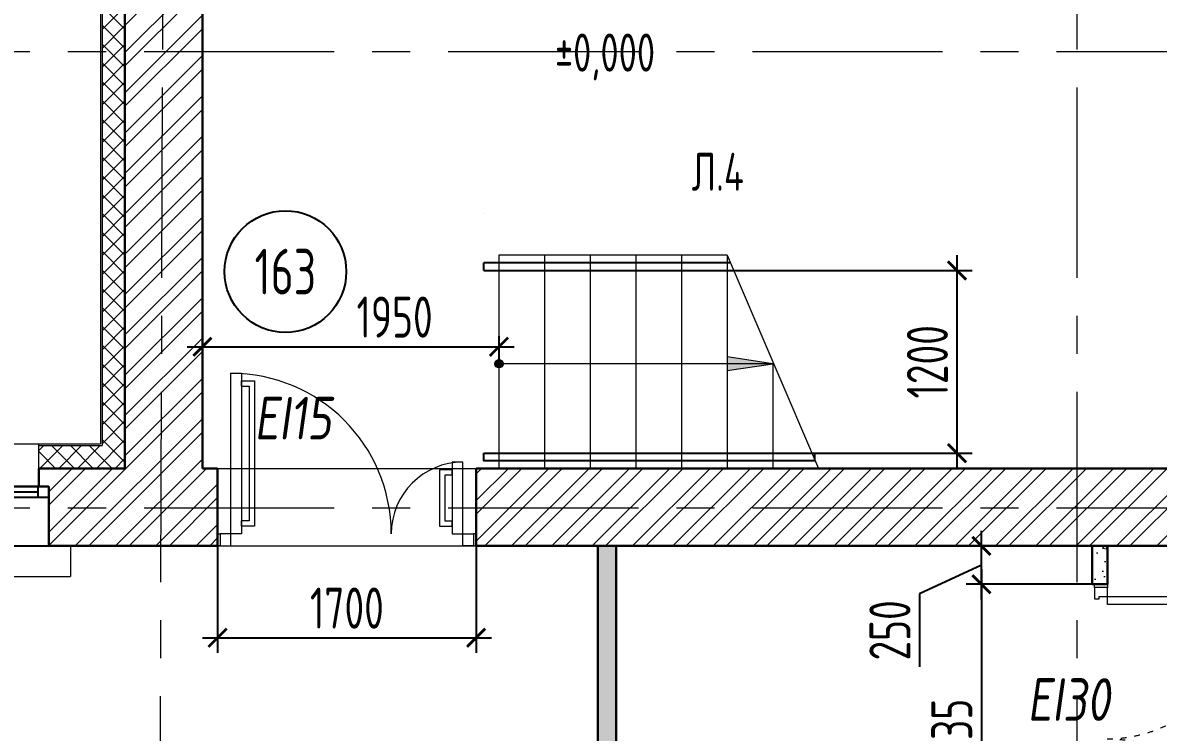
# Model space of a CAD drawing. Header units: millimetres. Extents: x -360149 to 9420325, y 0 to 292181.
# Drawn here: x -189165 to -181699, y 126126 to 130789 of the extents above; entities that cross this region are included whole.
import ezdxf
from ezdxf import colors
from ezdxf.entities.mleader import LeaderData, LeaderLine
from ezdxf.enums import TextEntityAlignment as Align
from ezdxf.math import Vec2, Vec3

# ---------------------------------------------------------------- set-up
doc = ezdxf.new("R2010")
doc.units = ezdxf.units.MM
doc.header["$MEASUREMENT"] = 0
doc.linetypes.add('ACAD_ISO03W100', pattern=[30, 12, -18])
doc.linetypes.add('CENTER', pattern=[2, 1.25, -0.25, 0.25, -0.25])
doc.layers.get('0').update_dxf_attribs({"color": 250, "lineweight": 9})
for name, color, linetype, lineweight in [('АР_Выноски АПР', 7, 'Continuous', 5), ('АР_Двери', 5, 'Continuous', 18), ('АР_Лестницы', 250, 'Continuous', 15), ('АР_Лестницы ограждение', 94, 'Continuous', 25), ('АР_Маркер экспликации', 239, 'Continuous', 13), ('АР_Навесной фасад', 5, 'Continuous', 5), ('АР_Номер помещения', 1, 'Continuous', 25), ('АР_Оси', 193, 'Continuous', 9), ('АР_Отметки', 250, 'Continuous', 15), ('АР_Перегородки газоблок', 165, 'Continuous', 30), ('АР_Перегородки газоблок_Штрих', 165, 'Continuous', 5), ('АР_Подоконники', 163, 'Continuous', 9), ('АР_Помещения_площадь', 19, 'Continuous', 9), ('АР_Размеры дверей', 15, 'Continuous', 0), ('АР_Сущ Несущая стена', 202, 'Continuous', 30), ('АР_тонкая линия', 250, 'Continuous', 0), ('АР_Утеплитель', 250, 'Continuous', 9), ('АР_Штриховка кирпич', 250, 'Continuous', 9)]:
    doc.layers.add(name, color=color, linetype=linetype, lineweight=lineweight)
doc.layers.add('АР_новое окно', color=160, linetype='Continuous')
doc.layers.add('АР_ПБ_Двери', color=7, linetype='Continuous', lineweight=15, true_color=0xdb0000)
doc.styles.add('ISOCPEUR', font='isocpeur.ttf', dxfattribs={"width": 0.7})
doc.styles.get("Standard").update_dxf_attribs({"font": 'isocpeur.ttf'})
doc.styles.add('Архитект', font='isocpeur.ttf', dxfattribs={"width": 0.8, "oblique": 8})
doc.dimstyles.new('R_100', dxfattribs={"dimtxt": 270, "dimasz": 120, "dimexe": 100, "dimexo": 0, "dimgap": 60, "dimtad": 1, "dimdec": 0, "dimrnd": 5, "dimzin": 0, "dimdsep": 46, "dimtxsty": 'ISOCPEUR', "dimblk": 'ARCHTICK', "dimcen": 0, "dimdle": 100, "dimclrd": 256, "dimclre": 256, "dimclrt": 256, "dimadec": 0, "dimazin": 0, "dimtfac": 2, "dimtdec": 0, "dimtofl": 0, "dimtmove": 1, "dimatfit": 3, "dimfxl": 1, "dimtvp": 3, "dimtolj": 1, "dimtzin": 0, "dimarcsym": 0})
pattern_1 = [(50, (0, 0), (215.17805, -18.82564), [22.5, -247.5]), (355, (0, 0), (-41.6254, 225.65764), [18, -198]), (100.45144, (17.93, -1.57), (173.55265, 206.832), [19.12206, -210.34263]), (46.1842, (0, 60), (320.1724, -49.65578), [33.75, -371.25]), (96.63564, (26.68, 55.86), (280.3986, 292.2356), [28.6831, -315.51413]), (351.18416, (0, 60), (280.3986, 292.2356), [27, -297]), (21, (30, 45), (179.07212, -120.78567), [22.5, -247.5]), (326, (30, 45), (72.9946, 217.54501), [18, -198]), (71.45144, (44.92, 34.93), (252.06671, 96.75935), [19.12206, -210.34263]), (37.5, (0, 0), (3.647957, 99.868156), [0, -195.6, 0, -201, 0, -198.75]), (7.5, (0, 0), (78.92086, 118.323514), [0, -114.6, 0, -191.1, 0, -75.75]), (327.5, (-66.9, 0), (160.14673, -6.766462), [0, -75, 0, -234, 0, -310.5]), (317.5, (-96.9, 0), (174.95585, 30.031495), [0, -97.5, 0, -155.4, 0, -220.5])]

# ---------------------------------------------------------------- blocks, each defined once
blk = doc.blocks.new('*U161')
at = {"layer": 'АР_новое окно', "lineweight": 20}
for p, q in [((0, 1310), (-70, 1310)), ((0, 0), (-70, 0))]:
    blk.add_line(p, q, dxfattribs=at)
at = {"layer": 'АР_новое окно'}
for p, q in [((-70, 1310), (-70, 0)), ((-70, 0), (-70, 1310)), ((0, 1310), (0, 0)), ((0, 1240), (-70, 1240)), ((-35, 1240), (-35, 70)), ((0, 70), (-70, 70))]:
    blk.add_line(p, q, dxfattribs=at)
blk = doc.blocks.new('*U44')
at = {"layer": 'АР_Номер помещения', "color": 7}
blk.add_circle((-346.8, -2951.1), 400, dxfattribs=at)
at = {"layer": 'АР_Помещения_площадь', "color": 7}
blk.add_line((5966, -4131.2), (5543.6, -4131.2), dxfattribs=at)
at = {"color": 7, "style": 'ISOCPEUR', "width": 0.7, "flags": 1}
blk.add_attdef('КАТЕГОРИЯ', (-499.2, -2092.2), '', height=250, dxfattribs=at)
at = {"layer": 'АР_Номер помещения', "color": 7, "style": 'ISOCPEUR', "width": 0.7}
blk.add_attdef('НОМЕР_ПОМЕЩЕНИЯ', text='', height=300, dxfattribs=at).set_placement((-346.8, -2951.1), align=Align.MIDDLE_CENTER)
at = {"layer": 'АР_Помещения_площадь', "color": 7, "lineweight": 30, "width": 0.7, "flags": 104}
blk.add_attdef('ИМЯ_ПОМЕЩЕНИЯ', text='', height=100, dxfattribs=at).set_placement((157.6, 1217.1), align=Align.MIDDLE_CENTER)
at = {"layer": 'АР_Помещения_площадь', "color": 7, "style": 'ISOCPEUR', "width": 0.7}
blk.add_attdef('ПЛОЩАДЬ_ПОМЕЩЕНИЯ', text='', height=200, dxfattribs=at).set_placement((5970.9, -3884.7), align=Align.MIDDLE_RIGHT)
blk = doc.blocks.new('_ArchTick')
at = {"color": 0, "linetype": 'ByBlock', "const_width": 0.15}
blk.add_lwpolyline([(-0.5, -0.5), (0.5, 0.5)], dxfattribs=at)
blk = doc.blocks.new('*D763')
at = {"layer": 'АР_Размеры дверей', "lineweight": -2, "ltscale": 100, "transparency": 16777216}
for p, q in [((-187883.9, 127350.7), (-187883.9, 126647.1)), ((-186183.9, 127350.7), (-186183.9, 126647.1)), ((-187983.9, 126747.1), (-186083.9, 126747.1))]:
    blk.add_line(p, q, dxfattribs=at)
at = {"layer": 'АР_Размеры дверей', "lineweight": -2, "ltscale": 100, "transparency": 16777216, "xscale": 120, "yscale": 120, "zscale": 120, "rotation": 180}
blk.add_blockref('_ArchTick', (-187883.9, 126747.1), dxfattribs=at)
at = {"layer": 'АР_Размеры дверей', "lineweight": -2, "ltscale": 100, "transparency": 16777216, "xscale": 120, "yscale": 120, "zscale": 120}
blk.add_blockref('_ArchTick', (-186183.9, 126747.1), dxfattribs=at)
at = {"layer": 'АР_Размеры дверей', "ltscale": 100, "transparency": 16777216, "insert": (-187033.9, 126942.1), "char_height": 270, "attachment_point": 5, "style": 'ISOCPEUR'}
blk.add_mtext('\\A1;1700', dxfattribs=at)
blk = doc.blocks.new('*D770')
at = {"layer": 'АР_Размеры дверей', "lineweight": -2, "ltscale": 100, "transparency": 16777216}
for p, q in [((-182861.6, 127198.8), (-182861.6, 124964.9)), ((-182133.9, 127098.8), (-182961.6, 127098.8)), ((-182153.9, 125064.9), (-182961.6, 125064.9))]:
    blk.add_line(p, q, dxfattribs=at)
at = {"layer": 'АР_Размеры дверей', "lineweight": -2, "ltscale": 100, "transparency": 16777216, "xscale": 120, "yscale": 120, "zscale": 120}
for p, rotation in [((-182861.6, 127098.8), 90), ((-182861.6, 125064.9), 270)]:
    blk.add_blockref('_ArchTick', p, dxfattribs=dict(at, rotation=rotation))
at = {"layer": 'АР_Размеры дверей', "ltscale": 100, "transparency": 16777216, "insert": (-183056.6, 126081.8), "char_height": 270, "attachment_point": 5, "rotation": 90, "style": 'ISOCPEUR'}
blk.add_mtext('\\A1;2035', dxfattribs=at)
blk = doc.blocks.new('двупольн.дв.2000')
at = {"layer": 'АР_Двери'}
for points in [[(0, 2017), (85, 2017), (85, 1995.7), (0, 1995.7), (0, 2017)], [(85, 1995.7), (0, 1995.7), (0, 1921.4), (31.9, 1921.4), (31.9, 1937.3), (85, 1937.3), (85, 1995.7)], [(85, 4.2), (0, 4.2), (0, 78.6), (31.9, 78.6), (31.9, 62.7), (85, 62.7), (85, 4.2)], [(0, -17), (85, -17), (85, 4.2), (0, 4.2), (0, -17)]]:
    blk.add_lwpolyline(points, dxfattribs=at)
for points in [[(85, 1937.3), (1022.3, 1937.3), (1022.3, 1884.3), (85, 1884.3)], [(85, 62.7), (1022.3, 62.7), (1022.3, 115.6), (85, 115.6)]]:
    blk.add_lwpolyline(points, close=True, dxfattribs=at)
at = {"layer": 'АР_Двери', "linetype": 'ACAD_ISO03W100', "ltscale": 3}
for centre, start, end in [((72.8, 1949.5), 270.73674, 359.26326), ((72.8, 50.4), 0.73674, 89.26326)]:
    blk.add_arc(centre, 949.6, start, end, dxfattribs=at)
blk = doc.blocks.new('_DotSmall')
at = {"color": 0, "linetype": 'ByBlock', "const_width": 0.5}
blk.add_lwpolyline([(-0.0625, 0, 1), (0.0625, 0, 1)], format="xyb", close=True, dxfattribs=at)
blk = doc.blocks.new('1700-2')
for points in [[(80, 1600), (0, 1600), (0, 1583), (80, 1583), (80, 1600)], [(0, 1583), (80, 1583), (80, 1513), (50, 1513), (50, 1513), (0, 1513), (0, 1583)], [(-385.9, 1443.1), (-420.9, 1443.1), (-420.9, 1358.3), (-50, 1358.3), (-50, 1443.1), (-85, 1443.1)], [(-385.9, 1443.1), (-385.9, 1393.3), (-85, 1393.3), (-85, 1443.1)], [(-969.5, 56.9), (-1004.5, 56.9), (-1004.5, 141.7), (-50, 141.7), (-50, 56.9), (-85, 56.9)], [(-969.5, 56.9), (-969.5, 106.7), (-85, 106.7), (-85, 56.9)], [(0, -83), (80, -83), (80, -13), (50, -13), (50, -13), (0, -13), (0, -83)], [(80, -100), (0, -100), (0, -83), (80, -83), (80, -100)]]:
    blk.add_lwpolyline(points)
for points in [[(-471.3, 1443.1), (0, 1443.1), (0, 1513), (-471.3, 1513)], [(0, -13), (-1054.7, -13), (-1054.7, 56.9), (0, 56.9)]]:
    blk.add_lwpolyline(points, close=True)
for centre, radius, start, end in [((0, 1513), 471.3, 180, 270), ((0, -13), 1054.7, 90, 180)]:
    blk.add_arc(centre, radius, start, end)
blk = doc.blocks.new('*D1081')
at = {"layer": 'АР_Размеры дверей', "lineweight": -2, "ltscale": 100, "transparency": 16777216}
for p, q in [((-182861.6, 126998.8), (-182861.6, 127450.7)), ((-182133.9, 127350.7), (-182961.6, 127350.7)), ((-182861.6, 127224.7), (-183268.4, 127035.3)), ((-182153.9, 127098.8), (-182961.6, 127098.8)), ((-183268.4, 127035.3), (-183268.4, 126556.2))]:
    blk.add_line(p, q, dxfattribs=at)
at = {"layer": 'АР_Размеры дверей', "lineweight": -2, "ltscale": 100, "transparency": 16777216, "xscale": 120, "yscale": 120, "zscale": 120}
for p, rotation in [((-182861.6, 127350.7), 90), ((-182861.6, 127098.8), 270)]:
    blk.add_blockref('_ArchTick', p, dxfattribs=dict(at, rotation=rotation))
at = {"layer": 'АР_Размеры дверей', "ltscale": 100, "transparency": 16777216, "insert": (-183463.4, 126795.7), "char_height": 270, "attachment_point": 5, "rotation": 90, "style": 'ISOCPEUR'}
blk.add_mtext('\\A1;250', dxfattribs=at)
blk = doc.blocks.new('*D1337')
at = {"layer": 'АР_Размеры дверей', "lineweight": -2, "ltscale": 100, "transparency": 16777216}
for p, q in [((-187983.9, 128609.5), (-187983.9, 128759.8)), ((-186033.9, 128729.6), (-186033.9, 128559.8)), ((-188083.9, 128659.8), (-185933.9, 128659.8))]:
    blk.add_line(p, q, dxfattribs=at)
at = {"layer": 'АР_Размеры дверей', "lineweight": -2, "ltscale": 100, "transparency": 16777216, "xscale": 120, "yscale": 120, "zscale": 120, "rotation": 180}
blk.add_blockref('_ArchTick', (-187983.9, 128659.8), dxfattribs=at)
at = {"layer": 'АР_Размеры дверей', "lineweight": -2, "ltscale": 100, "transparency": 16777216, "xscale": 120, "yscale": 120, "zscale": 120}
blk.add_blockref('_ArchTick', (-186033.9, 128659.8), dxfattribs=at)
at = {"layer": 'АР_Размеры дверей', "ltscale": 100, "transparency": 16777216, "insert": (-186720.2, 128854.8), "char_height": 270, "attachment_point": 5, "style": 'ISOCPEUR'}
blk.add_mtext('\\A1;1950', dxfattribs=at)
blk = doc.blocks.new('*U1338')
h = blk.add_hatch(color=256)
h.dxf.hatch_style = 1
h.paths.add_polyline_path([(-1500, 44.3), (-1500, -44.3), (-1800, 0)])
h = blk.add_hatch(color=256)
h.dxf.hatch_style = 1
edge = h.paths.add_edge_path()
edge.add_arc((0, 0), 27.6, 539.64, 899.64)
blk.add_line((-1800, 0), (0, 0))
blk.add_lwpolyline([(-1500, -44.3), (-1500, 44.3), (-1800, 0), (-1500, -44.3)])
blk.add_circle((0, 0), 27.6)
blk = doc.blocks.new('*D1487')
at = {"layer": 'АР_Размеры дверей', "lineweight": -2, "ltscale": 100, "transparency": 16777216}
for p, q in [((-183022.2, 127860.3), (-183022.2, 129261.1)), ((-184494.3, 129161.1), (-182922.2, 129161.1)), ((-183976.6, 127960.3), (-182922.2, 127960.3))]:
    blk.add_line(p, q, dxfattribs=at)
at = {"layer": 'АР_Размеры дверей', "lineweight": -2, "ltscale": 100, "transparency": 16777216, "xscale": 120, "yscale": 120, "zscale": 120}
for p, rotation in [((-183022.2, 129161.1), 90), ((-183022.2, 127960.3), 270)]:
    blk.add_blockref('_ArchTick', p, dxfattribs=dict(at, rotation=rotation))
at = {"layer": 'АР_Размеры дверей', "ltscale": 100, "transparency": 16777216, "insert": (-183217.2, 128560.7), "char_height": 270, "attachment_point": 5, "rotation": 90, "style": 'ISOCPEUR'}
blk.add_mtext('\\A1;1200', dxfattribs=at)

msp = doc.modelspace()

# ---------------------------------------------------------------- hatches: boundary and pattern name
at = {"layer": 'АР_Перегородки газоблок_Штрих', "ltscale": 100}
h = msp.add_hatch(dxfattribs=at)
h.set_pattern_fill('AR-CONC', color=256, scale=30)
h.set_pattern_definition(pattern_1)
h.paths.add_polyline_path([(-185264.44, 124600.68), (-185384.44, 124600.68), (-185384.44, 118400.68), (-185060.17, 118400.68), (-185060.17, 118520.68), (-185264.44, 118520.68), (-185264.44, 119927.17), (-183895.02, 119927.17), (-183375.02, 119927.17), (-182233.92, 119927.17), (-182233.92, 120047.17), (-185264.44, 120047.17)])
h.paths.add_polyline_path([(-185264.44, 127350.68), (-185384.44, 127350.68), (-185384.44, 124600.68), (-185264.44, 124600.68)])
h.paths.add_polyline_path([(-182033.92, 124400.68), (-182133.92, 124400.68), (-182133.92, 123035.6), (-182154.04, 121795.6), (-182153.97, 120047.17), (-182233.92, 120047.17), (-182233.92, 119927.17), (-182133.92, 119927.17), (-182133.92, 119327.17), (-182133.92, 118800.68), (-182033.92, 118800.68)])
h = msp.add_hatch(dxfattribs=at)
h.set_pattern_fill('AR-CONC', color=256, scale=30)
h.set_pattern_definition(pattern_1)
h.paths.add_polyline_path([(-182033.92, 127350.68), (-182133.8, 127350.63), (-182134.03, 127098.82), (-182034.14, 127098.88)])
at = {"layer": 'АР_Утеплитель', "ltscale": 100}
h = msp.add_hatch(dxfattribs=at)
h.set_pattern_fill('ANSI37', color=256, scale=700)
h.set_pattern_definition([(45, (-1158903.89, 167262.83), (-61.871843, 61.871843), []), (135, (-1158903.89, 167262.83), (-61.871843, -61.871843), [])])
h.paths.add_polyline_path([(-187983.92, 131370.68), (-187983.92, 131520.68), (-188643.92, 131520.68), (-188643.92, 128010.68), (-189058.92, 128010.68), (-189058.92, 127860.68), (-188493.92, 127860.68), (-188493.92, 131370.68)])
h.paths.add_polyline_path([(-186283.92, 131520.68), (-186283.92, 131370.68), (-182743.92, 131370.68), (-182743.92, 131520.68)])
at = {"layer": 'АР_Штриховка кирпич', "ltscale": 100}
h = msp.add_hatch(dxfattribs=at)
h.set_pattern_fill('ANSI32', color=256, scale=500)
h.set_pattern_definition([(45, (-1163613.57, 164426.86), (-132.58252, 132.58252), []), (45, (-1163525.18, 164426.86), (-132.58252, 132.58252), [])])
h.paths.add_polyline_path([(-187983.92, 131370.68), (-188493.92, 131370.68), (-188493.92, 127860.68), (-188993.92, 127860.68), (-188993.92, 127350.68), (-187883.92, 127350.68), (-187883.92, 127860.68), (-187983.92, 127860.68), (-187983.92, 130860.68)])
h = msp.add_hatch(dxfattribs=at)
h.set_pattern_fill('ANSI32', color=256, scale=500)
h.set_pattern_definition([(45, (-1171616.54, 164426.86), (-132.58252, 132.58252), []), (45, (-1171528.15, 164426.86), (-132.58252, 132.58252), [])])
h.paths.add_polyline_path([(-178877, 128908.58), (-178914.02, 128908.58)], flags=17)
h.paths.add_polyline_path([(-178263.92, 128908.58), (-178773.92, 128908.58), (-178773.92, 127860.68), (-180473.92, 127860.68), (-180473.92, 130860.68), (-178773.92, 130860.68), (-178773.92, 130075.17), (-178263.92, 130075.98), (-178263.92, 131370.68), (-181498.92, 131370.68), (-181498.92, 130860.68), (-180983.92, 130860.68), (-180983.92, 127860.68), (-186183.92, 127860.68), (-186183.92, 127350.68), (-180753.32, 127350.68), (-175133.92, 127350.68), (-175133.92, 127860.68), (-178263.92, 127860.68)])

# ---------------------------------------------------------------- linework, layer by layer
at = {"layer": 'АР_Лестницы', "color": 18, "ltscale": 100, "true_color": 0x000000}
for p, q in [((-185733.92, 129260.68), (-185733.92, 127860.68)), ((-185433.92, 129260.68), (-185433.92, 127860.68)), ((-185133.92, 129260.68), (-185133.92, 127860.68)), ((-184833.92, 129260.68), (-184833.92, 127860.68)), ((-184533.92, 129260.68), (-184533.92, 127860.68)), ((-184533.92, 129260.68), (-183933.92, 127860.68)), ((-184233.92, 128550.24), (-184233.92, 127860.68))]:
    msp.add_line(p, q, dxfattribs=at)
at = {"layer": 'АР_Лестницы', "ltscale": 100}
msp.add_lwpolyline([(-184533.92, 129260.68), (-186033.92, 129260.68), (-186033.92, 127860.68), (-183633.92, 127860.68)], dxfattribs=at)
at = {"layer": 'АР_Лестницы ограждение', "color": 18, "ltscale": 100, "true_color": 0x000000}
for points in [[(-186134.4, 129535.68), (-186134.4, 129535.68)], [(-186133.92, 127960.29), (-183959.31, 127960.29), (-183959.31, 127910.68), (-186133.92, 127910.68)]]:
    msp.add_lwpolyline(points, close=True, dxfattribs=at)
for points in [[(-186133.92, 129161.08), (-186133.92, 129161.08), (-186133.95, 129211.03)], [(-184515.44, 129210.68), (-186133.95, 129211.03)], [(-186133.92, 129161.08), (-184494.32, 129161.08)]]:
    msp.add_lwpolyline(points, dxfattribs=at)
at = {"layer": 'АР_Навесной фасад', "ltscale": 100}
for p, q in [((-188653.92, 131530.68), (-188653.92, 128020.68)), ((-188643.92, 131520.68), (-188643.92, 128010.68)), ((-196813.92, 128020.68), (-188653.92, 128020.68)), ((-189058.92, 128010.68), (-188643.92, 128010.68))]:
    msp.add_line(p, q, dxfattribs=at)
at = {"layer": 'АР_Навесной фасад', "color": 18, "ltscale": 100, "true_color": 0x000000}
msp.add_lwpolyline([(-189058.92, 127860.68), (-189058.92, 128020.68)], dxfattribs=at)
at = {"layer": 'АР_новое окно'}
msp.add_line((-190303.92, 127350.68), (-188993.92, 127350.68), dxfattribs=at)
at = {"layer": 'АР_Оси', "linetype": 'CENTER', "ltscale": 1000}
for p, q in [((-188233.92, 134363.15), (-188423.92, 78630.8)), ((-182233.92, 134363.15), (-182233.92, 78630.8)), ((-224367.61, 130600.68), (-141189.21, 130600.68)), ((-224367.61, 127600.68), (-141189.21, 127600.68))]:
    msp.add_line(p, q, dxfattribs=at)
at = {"layer": 'АР_Перегородки газоблок', "ltscale": 100}
for points in [[(-185384.44, 118400.68), (-185384.44, 127350.68)], [(-185264.44, 127350.68), (-185264.44, 120047.17)], [(-182133.92, 127098.76), (-182133.92, 127350.68)], [(-182033.92, 127098.88), (-182033.92, 127350.68)], [(-182033.92, 127098.88), (-182133.92, 127098.76)]]:
    msp.add_lwpolyline(points, dxfattribs=at)
at = {"layer": 'АР_Подоконники', "ltscale": 100}
for p in [(-188852.08, 127350.68), (-194313.91, 127150.86)]:
    msp.add_line(p, (-188852.08, 127150.68), dxfattribs=at)
at = {"layer": 'АР_Сущ Несущая стена', "ltscale": 100}
for p, q in [((-188493.92, 131370.68), (-188493.92, 127860.68)), ((-187983.92, 130860.68), (-187983.92, 127860.68)), ((-189058.92, 127860.68), (-188493.92, 127860.68)), ((-189058.92, 127741.77), (-189058.92, 127860.68)), ((-187983.92, 127860.68), (-187883.92, 127860.68)), ((-187883.92, 127860.68), (-187883.92, 127350.68)), ((-186183.92, 127860.68), (-180983.92, 127860.68)), ((-186183.92, 127860.68), (-186183.92, 127350.68)), ((-189058.92, 127741.77), (-188993.92, 127741.77)), ((-188993.92, 127741.77), (-188993.92, 127350.68)), ((-188993.92, 127350.68), (-187883.92, 127350.68)), ((-186183.92, 127350.68), (-175133.92, 127350.68))]:
    msp.add_line(p, q, dxfattribs=at)
at = {"layer": 'АР_тонкая линия', "color": 18, "ltscale": 100, "true_color": 0x000000}
for points in [[(-187883.92, 127860.68), (-186183.92, 127860.68)], [(-187883.92, 127350.68), (-186183.92, 127350.68)]]:
    msp.add_lwpolyline(points, dxfattribs=at)

# ---------------------------------------------------------------- block references
at = {"layer": 'АР_Двери', "lineweight": 30, "ltscale": 100, "rotation": 270}
msp.add_blockref('1700-2', (-187783.92, 127430.68), dxfattribs=at)
at = {"layer": 'АР_Двери', "lineweight": 30, "ltscale": 100}
msp.add_blockref('двупольн.дв.2000', (-182118.92, 125081.88), dxfattribs=at)
at = {"layer": 'АР_Лестницы', "ltscale": 100, "rotation": 180}
msp.add_blockref('*U1338', (-186033.92, 128548.18), dxfattribs=at)
at = {"layer": 'АР_Маркер экспликации'}
ref = msp.add_blockref('*U44', (-187091.19, 132104.72), dxfattribs=at)
ref.add_attrib('НОМЕР_ПОМЕЩЕНИЯ', '163', dxfattribs={"layer": 'АР_Номер помещения', "color": 7, "height": 300, "style": 'ISOCPEUR', "width": 0.7}).set_placement((-187437.96, 129153.66), align=Align.MIDDLE_CENTER)
ref.add_attrib('ПЛОЩАДЬ_ПОМЕЩЕНИЯ', '21.00', dxfattribs={"layer": 'АР_Помещения_площадь', "color": 7, "height": 200, "style": 'ISOCPEUR', "width": 0.7}).set_placement((-181120.33, 128219.98), align=Align.MIDDLE_RIGHT)
at = {"layer": 'АР_новое окно', "xscale": -1, "rotation": 90}
msp.add_blockref('*U161', (-188993.92, 127671.77), dxfattribs=at)

# ---------------------------------------------------------------- texts
at = {"layer": 'АР_ПБ_Двери', "lineweight": 35, "style": 'Архитект', "oblique": 8, "width": 0.8}
for s, p in [('EI15', (-187642.2, 128050.79)), ('EI30', (-182559.46, 126201.04))]:
    msp.add_text(s, height=280, dxfattribs=at).set_placement(p)

# ---------------------------------------------------------------- dimensions: what is measured, and where the dimension line sits
at = {"layer": 'АР_Размеры дверей', "ltscale": 100}
for base, p1, p2, override, picture, middle in [((-183022.18, 129161.08), (-183976.6, 127960.29), (-184494.32, 129161.08), {"dimpost": '\\X', "dimfxl": 2.5, "dimarcsym": 1}, '*D1487', (-183217.18, 128560.68)), ((-182861.64, 125064.89), (-182133.92, 127098.76), (-182153.92, 125064.89), {"dimpost": '\\X', "dimfxl": 300, "dimarcsym": 1}, '*D770', (-183056.64, 126081.83))]:
    dim = msp.add_linear_dim(base=base, p1=p1, p2=p2, angle=90, dimstyle='R_100', override=override, dxfattribs=at)
    dim.commit()
    dim.dimension.update_dxf_attribs({"geometry": picture, "text_midpoint": middle})
dim = msp.add_linear_dim(base=(-186033.92, 128659.83), p1=(-187983.92, 128609.53), p2=(-186033.92, 128729.64), dimstyle='R_100', override={"dimpost": '\\X', "dimfxl": 300, "dimarcsym": 1}, dxfattribs=at)
dim.commit()
dim.dimension.update_dxf_attribs({"geometry": '*D1337', "text_midpoint": (-186720.16, 128659.83), "dimtype": 160})
dim = msp.add_linear_dim(base=(-182861.64, 127350.68), p1=(-182153.92, 127098.76), p2=(-182133.92, 127350.68), angle=90, dimstyle='R_100', override={"dimpost": '\\X', "dimfxl": 2.5, "dimarcsym": 1}, dxfattribs=at)
dim.commit()
dim.dimension.update_dxf_attribs({"geometry": '*D1081', "text_midpoint": (-183268.42, 126975.27), "dimtype": 160})
dim = msp.add_linear_dim(base=(-186183.92, 126747.08), p1=(-187883.92, 127350.68), p2=(-186183.92, 127350.68), dimstyle='R_100', override={"dimpost": '\\X', "dimfxl": 300, "dimarcsym": 1}, dxfattribs=at)
dim.commit()
dim.dimension.update_dxf_attribs({"geometry": '*D763', "text_midpoint": (-187033.92, 126942.08)})

# ---------------------------------------------------------------- leaders
at = {"layer": 'АР_Выноски АПР'}
ml = msp.add_multileader_mtext('Standard', dxfattribs=at)
ml.set_content('Входная группа №6', color=256, style='ISOCPEUR')
ml.set_leader_properties()
ml.build(insert=Vec2(0, 0))
ml.multileader.update_dxf_attribs({"text_left_attachment_type": 6, "text_right_attachment_type": 6, "dogleg_length": 100, "arrow_head_size": 250})
ctx = ml.context
ctx.base_point, ctx.char_height, ctx.arrow_head_size, ctx.landing_gap_size, ctx.plane_origin = Vec3(-192128.21, 129739.56), 250, 250, 25, Vec3(-186936.2, 139700.43)
ctx.left_attachment, ctx.right_attachment = 6, 6
notes = []
notes.append((ctx, [(0, (1, 1, 0), (-192228.21, 129739.56), (1, 0), 100, [(2, [(-193427.92, 129223.75)], 0, [])])]))
ctx.mtext.insert, ctx.mtext.width, ctx.mtext.defined_height, ctx.mtext.flow_direction = Vec3(-192103.21, 130064.56), 4200.7654, 12.17, 5
at = {"layer": 'АР_Отметки'}
ml = msp.add_multileader_mtext('Standard', dxfattribs=at)
ml.set_content('%%P0,000', color=256, style='ISOCPEUR')
ml.set_leader_properties(color=256, linetype='Continuous', lineweight=-1)
ml.set_arrow_properties(name='DOTSMALL')
ml.build(insert=Vec2(0, 0))
ml.multileader.update_dxf_attribs({"has_text_frame": 1, "text_left_attachment_type": 4, "text_right_attachment_type": 4, "dogleg_length": 100, "arrow_head_size": 180})
ctx = ml.context
ctx.base_point, ctx.char_height, ctx.arrow_head_size, ctx.landing_gap_size, ctx.plane_origin = Vec3(-188062.06, 132532.93), 250, 180, 50, Vec3(-190605.43, 130585.92)
ctx.left_attachment, ctx.right_attachment = 4, 4
notes.append((ctx, [(0, (0, 0, 0), (0, 0), (1, 0), 1, [])]))
ctx.mtext.insert, ctx.mtext.width, ctx.mtext.line_spacing_style, ctx.mtext.flow_direction = Vec3(-188012.06, 132866.26), 852.697, 2, 5
ml = msp.add_multileader_mtext('Standard', dxfattribs=at)
ml.set_content('%%P0,000', color=256, style='ISOCPEUR')
ml.set_leader_properties(color=256, linetype='Continuous', lineweight=-1)
ml.set_arrow_properties(name='DOTSMALL')
ml.build(insert=Vec2(0, 0))
ml.multileader.update_dxf_attribs({"has_text_frame": 1, "text_left_attachment_type": 4, "text_right_attachment_type": 4, "dogleg_length": 100, "arrow_head_size": 180})
ctx = ml.context
ctx.base_point, ctx.char_height, ctx.arrow_head_size, ctx.landing_gap_size, ctx.plane_origin = Vec3(-185715.81, 130384.89), 250, 180, 50, Vec3(-189667.37, 128946.41)
ctx.left_attachment, ctx.right_attachment = 4, 4
notes.append((ctx, [(0, (0, 0, 0), (0, 0), (1, 0), 1, [])]))
ctx.mtext.insert, ctx.mtext.width, ctx.mtext.line_spacing_style, ctx.mtext.flow_direction = Vec3(-185665.81, 130718.22), 852.697, 2, 5
ml = msp.add_multileader_mtext('Standard', dxfattribs=at)
ml.set_content('Л.4', color=256, style='ISOCPEUR')
ml.set_leader_properties(color=256, linetype='Continuous', lineweight=-1)
ml.set_arrow_properties(name='DOTSMALL')
ml.build(insert=Vec2(0, 0))
ml.multileader.update_dxf_attribs({"has_text_frame": 1, "text_left_attachment_type": 4, "text_right_attachment_type": 4, "dogleg_length": 100, "arrow_head_size": 180})
ctx = ml.context
ctx.base_point, ctx.char_height, ctx.arrow_head_size, ctx.landing_gap_size, ctx.plane_origin = Vec3(-184816.28, 129601.58), 250, 180, 50, Vec3(-159580.37, 117978.47)
ctx.left_attachment, ctx.right_attachment = 4, 4
notes.append((ctx, [(0, (0, 0, 0), (0, 0), (1, 0), 1, [])]))
ctx.mtext.insert, ctx.mtext.width, ctx.mtext.line_spacing_style, ctx.mtext.flow_direction = Vec3(-184766.28, 129934.92), 852.697, 2, 5
ml = msp.add_multileader_mtext('Standard', dxfattribs=at)
ml.set_content('%%P0,000', color=256, style='ISOCPEUR')
ml.set_leader_properties(color=256, linetype='Continuous', lineweight=-1)
ml.set_arrow_properties(name='DOTSMALL')
ml.build(insert=Vec2(0, 0))
ml.multileader.update_dxf_attribs({"has_text_frame": 1, "text_left_attachment_type": 4, "text_right_attachment_type": 4, "dogleg_length": 100, "arrow_head_size": 180})
ctx = ml.context
ctx.base_point, ctx.char_height, ctx.arrow_head_size, ctx.landing_gap_size, ctx.plane_origin = Vec3(-195756.55, 128483.82, -0.16), 250, 180, 50, Vec3(-198827.64, 126894.28, -0.16)
ctx.left_attachment, ctx.right_attachment = 4, 4
notes.append((ctx, [(0, (0, 0, 0), (0, 0), (1, 0), 1, [])]))
ctx.mtext.insert, ctx.mtext.width, ctx.mtext.line_spacing_style, ctx.mtext.flow_direction = Vec3(-195706.55, 128817.16, -0.16), 852.697, 2, 5
ml = msp.add_multileader_mtext('Standard', dxfattribs=at)
ml.set_content('{\\W0.8;-2,250}', color=256, style='ISOCPEUR')
ml.set_leader_properties(color=256, linetype='Continuous', lineweight=-1)
ml.set_arrow_properties(name='DOTSMALL')
ml.build(insert=Vec2(0, 0))
ml.multileader.update_dxf_attribs({"has_text_frame": 1, "text_left_attachment_type": 4, "text_right_attachment_type": 4, "dogleg_length": 100, "arrow_head_size": 180})
ctx = ml.context
ctx.base_point, ctx.char_height, ctx.arrow_head_size, ctx.landing_gap_size, ctx.plane_origin = Vec3(-296774.14, 128156.95), 250, 180, 50, Vec3(-296855.54, 126878.84)
ctx.left_attachment, ctx.right_attachment = 4, 4
notes.append((ctx, [(0, (0, 0, 0), (0, 0), (1, 0), 1, [])]))
ctx.mtext.insert, ctx.mtext.width, ctx.mtext.defined_height, ctx.mtext.line_spacing_style, ctx.mtext.flow_direction = Vec3(-296724.14, 128490.29), 769.989, 343.89, 2, 5
for ctx, leaders in notes:
    for number, flags, end, landing, length, lines in leaders:
        leader = LeaderData()
        leader.index, (leader.has_last_leader_line, leader.has_dogleg_vector, leader.attachment_direction) = number, flags
        leader.last_leader_point, leader.dogleg_vector, leader.dogleg_length = Vec3(end), Vec3(landing), length
        for number, points, colour, breaks in lines:
            line = LeaderLine()
            line.index, line.vertices, line.color, line.breaks = number, Vec3.list(points), colors.encode_raw_color(colour), breaks
            leader.lines.append(line)
        ctx.leaders.append(leader)

doc.saveas('drawing.dxf')
